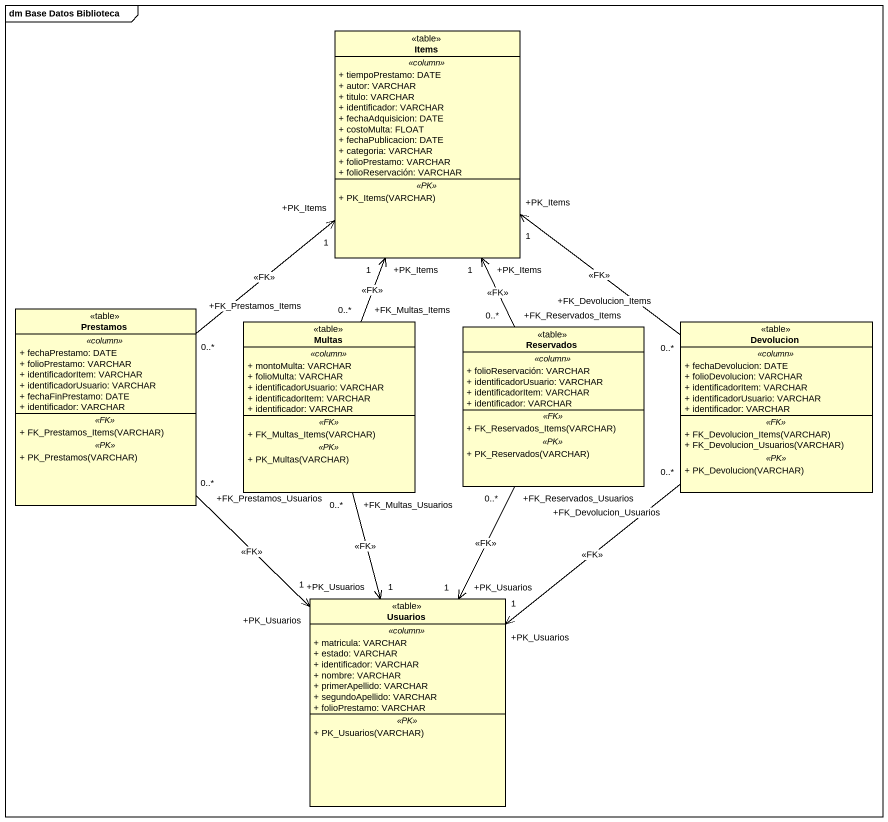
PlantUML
@startuml
mainframe dm Base Datos Biblioteca
hide circle
hide empty members
skinparam classAttributeIconSize 0
class Items <<table>> {
  .. <<column>> ..
  + tiempoPrestamo: DATE
  + autor: VARCHAR
  + titulo: VARCHAR
  + identificador: VARCHAR
  + fechaAdquisicion: DATE
  + costoMulta: FLOAT
  + fechaPublicacion: DATE
  + categoria: VARCHAR
  + folioPrestamo: VARCHAR
  + folioReservación: VARCHAR
  .. <<PK>> ..
  + PK_Items(VARCHAR)
}
class Prestamos <<table>> {
  .. <<column>> ..
  + fechaPrestamo: DATE
  + folioPrestamo: VARCHAR
  + identificadorItem: VARCHAR
  + identificadorUsuario: VARCHAR
  + fechaFinPrestamo: DATE
  + identificador: VARCHAR
  .. <<FK>> ..
  + FK_Prestamos_Items(VARCHAR)
  .. <<PK>> ..
  + PK_Prestamos(VARCHAR)
}
class Multas <<table>> {
  .. <<column>> ..
  + montoMulta: VARCHAR
  + folioMulta: VARCHAR
  + identificadorUsuario: VARCHAR
  + identificadorItem: VARCHAR
  + identificador: VARCHAR
  .. <<FK>> ..
  + FK_Multas_Items(VARCHAR)
  .. <<PK>> ..
  + PK_Multas(VARCHAR)
}
class Reservados <<table>> {
  .. <<column>> ..
  + folioReservación: VARCHAR
  + identificadorUsuario: VARCHAR
  + identificadorItem: VARCHAR
  + identificador: VARCHAR
  .. <<FK>> ..
  + FK_Reservados_Items(VARCHAR)
  .. <<PK>> ..
  + PK_Reservados(VARCHAR)
}
class Devolucion <<table>> {
  .. <<column>> ..
  + fechaDevolucion: DATE
  + folioDevolucion: VARCHAR
  + identificadorItem: VARCHAR
  + identificadorUsuario: VARCHAR
  + identificador: VARCHAR
  .. <<FK>> ..
  + FK_Devolucion_Items(VARCHAR)
  + FK_Devolucion_Usuarios(VARCHAR)
  .. <<PK>> ..
  + PK_Devolucion(VARCHAR)
}
class Usuarios <<table>> {
  .. <<column>> ..
  + matricula: VARCHAR
  + estado: VARCHAR
  + identificador: VARCHAR
  + nombre: VARCHAR
  + primerApellido: VARCHAR
  + segundoApellido: VARCHAR
  + folioPrestamo: VARCHAR
  .. <<PK>> ..
  + PK_Usuarios(VARCHAR)
}
Prestamos "+FK_Prestamos_Items\n0..*" -up-> "+PK_Items\n1" Items : <<FK>>
Prestamos "+FK_Prestamos_Usuarios\n0..*" --> "+PK_Usuarios\n1" Usuarios : <<FK>>
Multas "+FK_Multas_Items\n0..*" -up-> "+PK_Items\n1" Items : <<FK>>
Multas "+FK_Multas_Usuarios\n0..*" --> "+PK_Usuarios\n1" Usuarios : <<FK>>
Reservados "+FK_Reservados_Items\n0..*" -up-> "+PK_Items\n1" Items : <<FK>>
Reservados "+FK_Reservados_Usuarios\n0..*" --> "+PK_Usuarios\n1" Usuarios : <<FK>>
Devolucion "+FK_Devolucion_Items\n0..*" -up-> "+PK_Items\n1" Items : <<FK>>
Devolucion "+FK_Devolucion_Usuarios\n0..*" --> "+PK_Usuarios\n1" Usuarios : <<FK>>
@enduml
